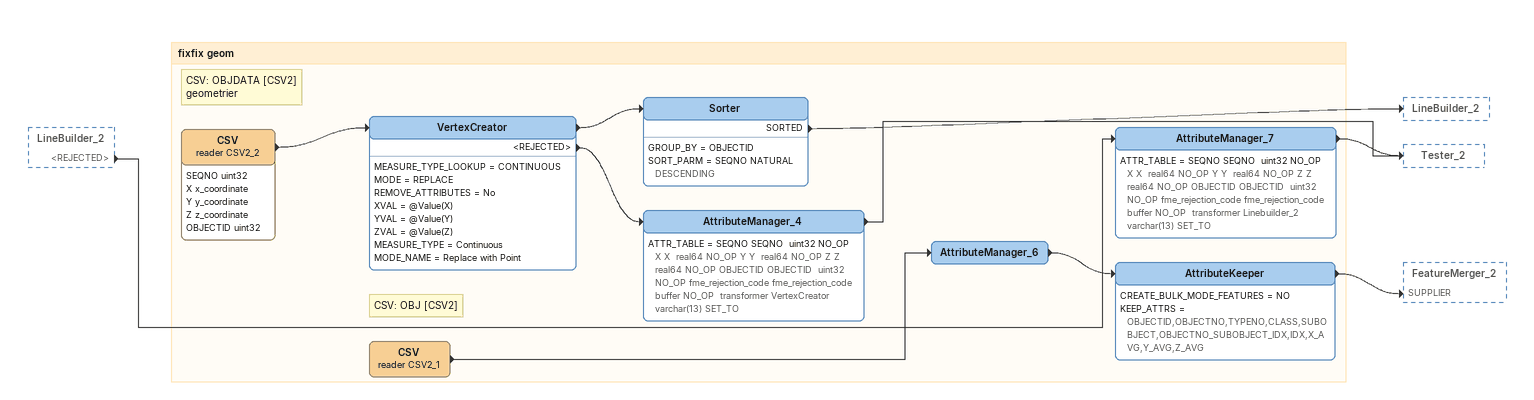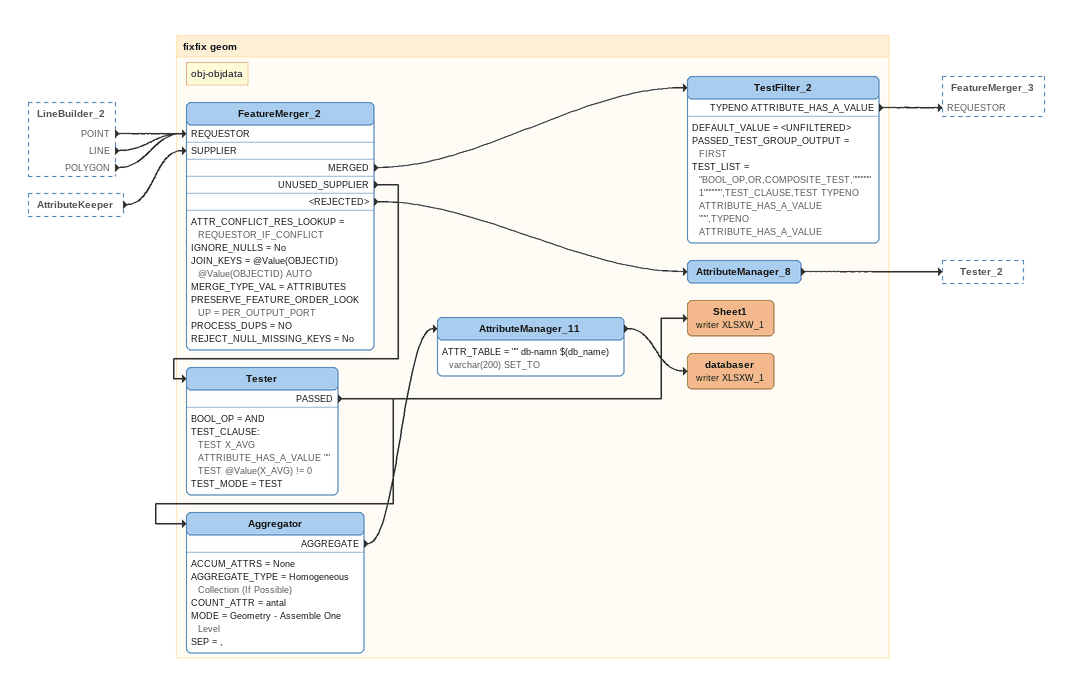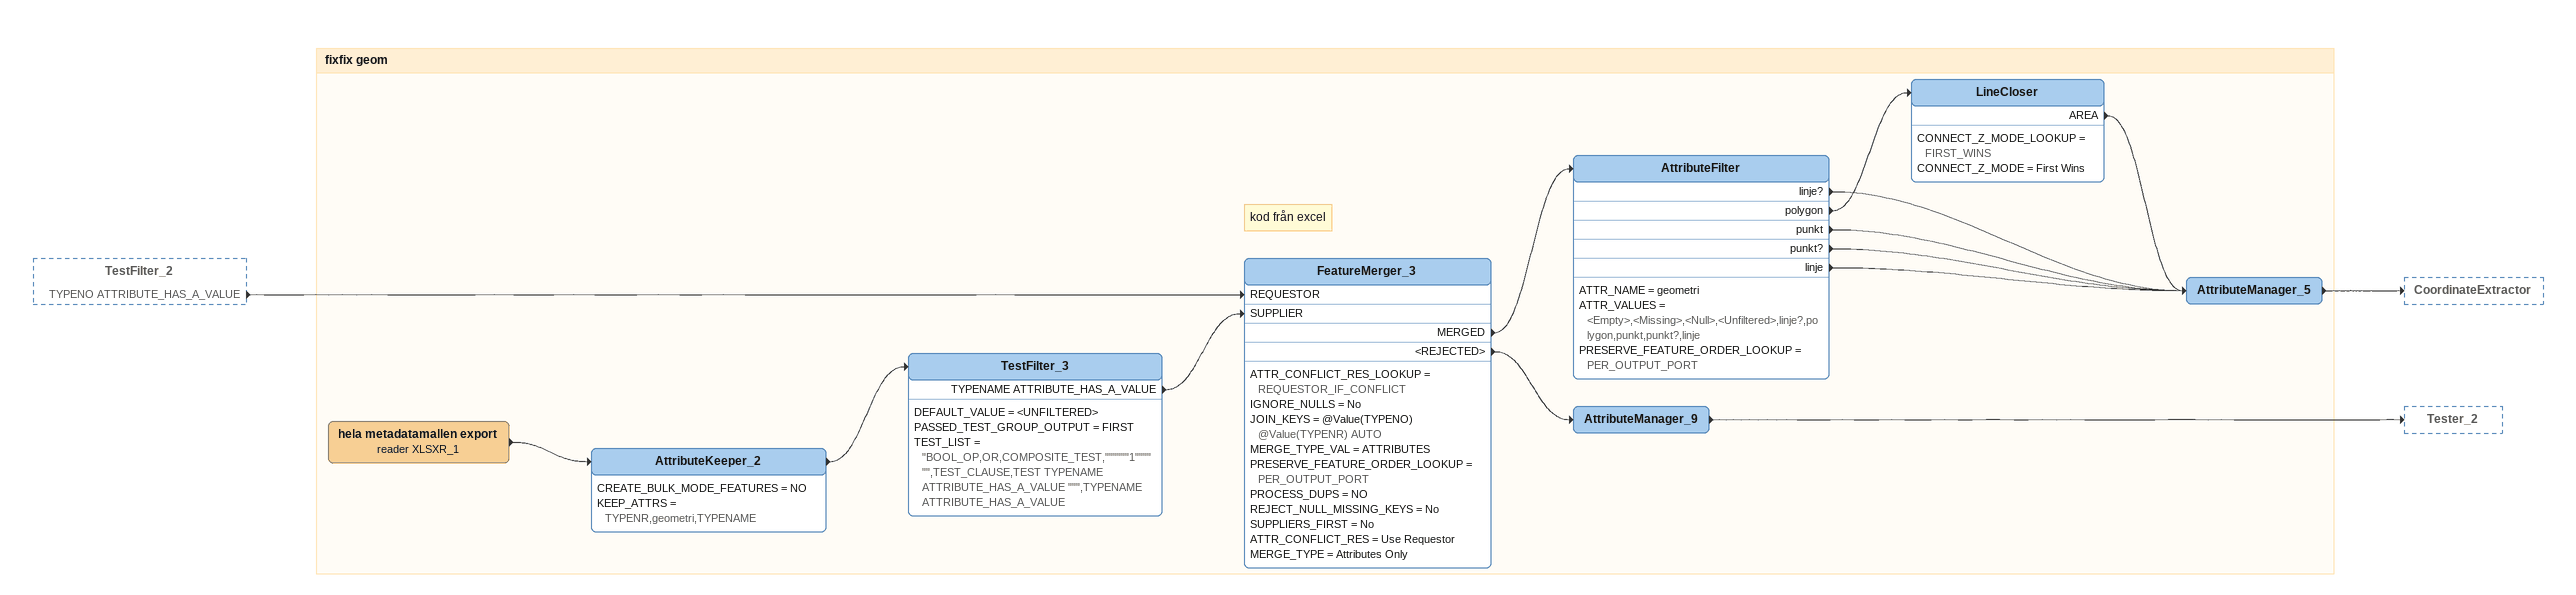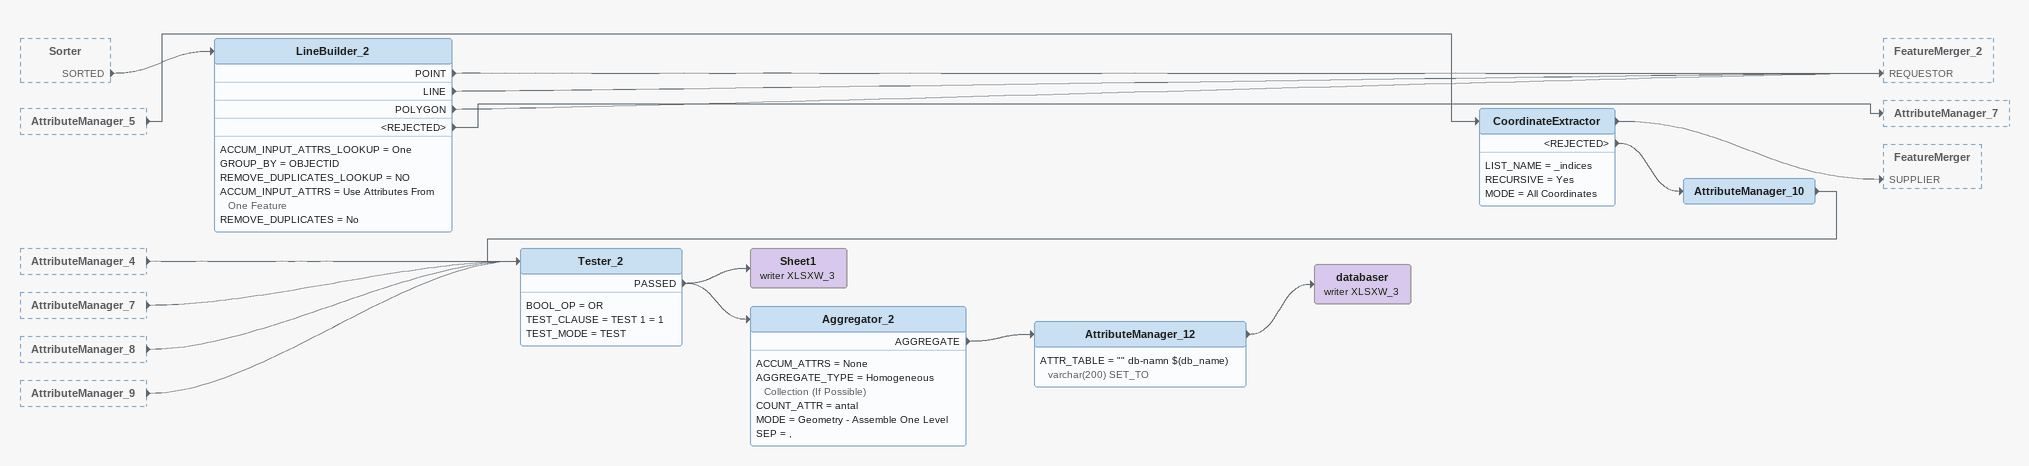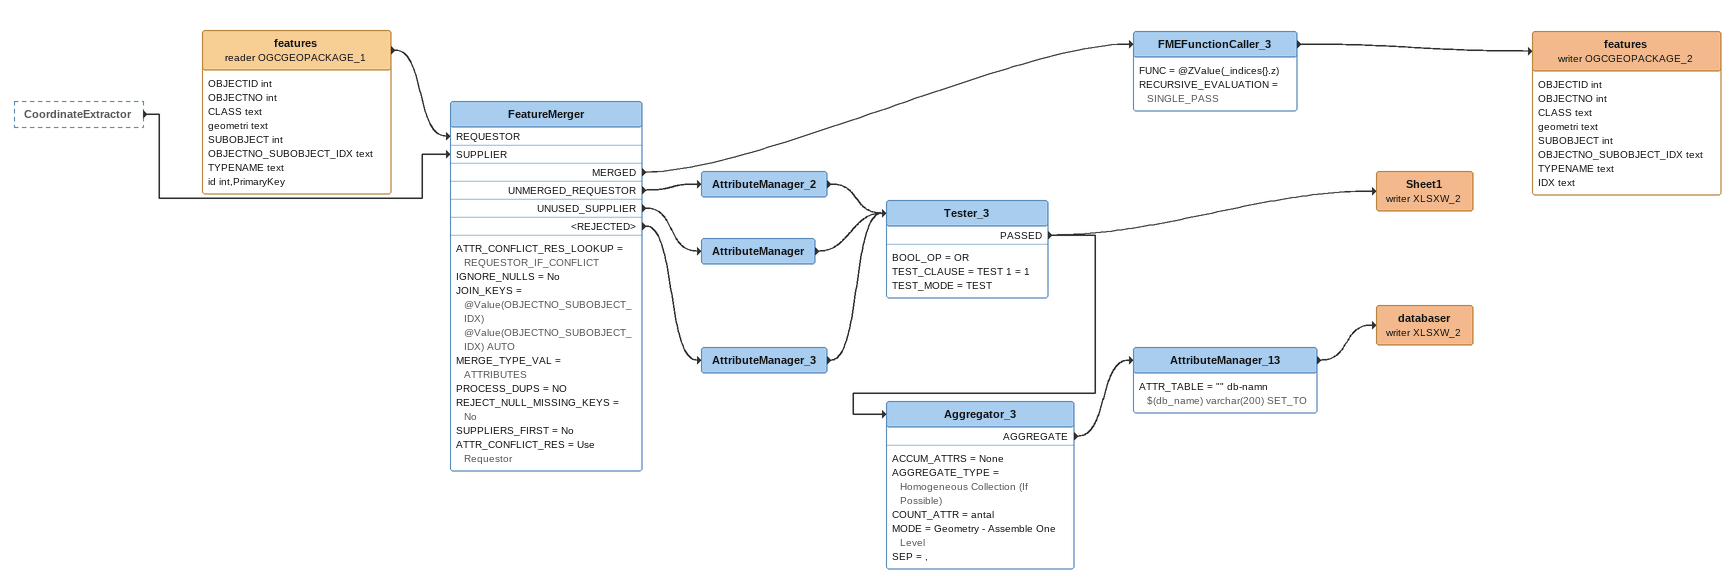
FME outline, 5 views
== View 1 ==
LineBuilder_2 [outside]
    <REJECTED> -> AttributeManager_7

Bookmark: fixfix geom
Note: CSV: OBJDATA [CSV2] / geometrier
CSV (reader CSV2_2)
    attributes: SEQNO uint32, X x_coordinate, Y y_coordinate, Z z_coordinate, OBJECTID uint32
    -> VertexCreator
VertexCreator
    MEASURE_TYPE_LOOKUP = CONTINUOUS
    MODE = REPLACE
    REMOVE_ATTRIBUTES = No
    XVAL = @Value(X)
    YVAL = @Value(Y)
    ZVAL = @Value(Z)
    MEASURE_TYPE = Continuous
    MODE_NAME = Replace with Point
    -> Sorter
    <REJECTED> -> AttributeManager_4
Sorter
    GROUP_BY = OBJECTID
    SORT_PARM = SEQNO NATURAL DESCENDING
    SORTED -> LineBuilder_2
AttributeManager_7
    ATTR_TABLE = SEQNO SEQNO  uint32 NO_OP X X  real64 NO_OP Y Y  real64 NO_OP Z Z  real64 NO_OP OBJECTID OBJECTID  uint32 NO_OP fme_rejection_code fme_rejection_code  buffer NO_OP  transformer Linebuilder_2 varchar(13) SET_TO
    -> Tester_2
AttributeManager_4
    ATTR_TABLE = SEQNO SEQNO  uint32 NO_OP X X  real64 NO_OP Y Y  real64 NO_OP Z Z  real64 NO_OP OBJECTID OBJECTID  uint32 NO_OP fme_rejection_code fme_rejection_code  buffer NO_OP  transformer VertexCreator varchar(13) SET_TO
    -> Tester_2
Note: CSV: OBJ [CSV2]
CSV (reader CSV2_1)
    -> AttributeManager_6
AttributeManager_6
    -> AttributeKeeper
AttributeKeeper
    CREATE_BULK_MODE_FEATURES = NO
    KEEP_ATTRS = OBJECTID,OBJECTNO,TYPENO,CLASS,SUBOBJECT,OBJECTNO_SUBOBJECT_IDX,IDX,X_AVG,Y_AVG,Z_AVG
    -> FeatureMerger_2 [SUPPLIER]

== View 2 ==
LineBuilder_2 [outside]
    POINT -> FeatureMerger_2 [REQUESTOR]
    LINE -> FeatureMerger_2 [REQUESTOR]
    POLYGON -> FeatureMerger_2 [REQUESTOR]
AttributeKeeper [outside]
    -> FeatureMerger_2 [SUPPLIER]

Bookmark: fixfix geom
Note: obj-objdata
FeatureMerger_2
    ATTR_CONFLICT_RES_LOOKUP = REQUESTOR_IF_CONFLICT
    IGNORE_NULLS = No
    JOIN_KEYS = @Value(OBJECTID) @Value(OBJECTID) AUTO
    MERGE_TYPE_VAL = ATTRIBUTES
    PRESERVE_FEATURE_ORDER_LOOKUP = PER_OUTPUT_PORT
    PROCESS_DUPS = NO
    REJECT_NULL_MISSING_KEYS = No
    MERGED -> TestFilter_2
    UNUSED_SUPPLIER -> Tester
    <REJECTED> -> AttributeManager_8
TestFilter_2
    DEFAULT_VALUE = <UNFILTERED>
    PASSED_TEST_GROUP_OUTPUT = FIRST
    TEST_LIST = "BOOL_OP,OR,COMPOSITE_TEST,""""""1"""""",TEST_CLAUSE,TEST TYPENO ATTRIBUTE_HAS_A_VALUE """,TYPENO ATTRIBUTE_HAS_A_VALUE
    TYPENO ATTRIBUTE_HAS_A_VALUE -> FeatureMerger_3 [REQUESTOR]
AttributeManager_8
    -> Tester_2
Tester
    BOOL_OP = AND
    TEST_CLAUSE:
      TEST X_AVG ATTRIBUTE_HAS_A_VALUE ""
      TEST @Value(X_AVG) != 0
    TEST_MODE = TEST
    PASSED -> Sheet1 (writer XLSXW_1)
    PASSED -> Aggregator
Sheet1 (writer XLSXW_1)
Aggregator
    ACCUM_ATTRS = None
    AGGREGATE_TYPE = Homogeneous Collection (If Possible)
    COUNT_ATTR = antal
    MODE = Geometry - Assemble One Level
    SEP = ,
    AGGREGATE -> AttributeManager_11
AttributeManager_11
    ATTR_TABLE = "" db-namn $(db_name) varchar(200) SET_TO
    -> databaser (writer XLSXW_1)
databaser (writer XLSXW_1)

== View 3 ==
TestFilter_2 [outside]
    TYPENO ATTRIBUTE_HAS_A_VALUE -> FeatureMerger_3 [REQUESTOR]

Bookmark: fixfix geom
hela metadatamallen export (reader XLSXR_1)
    -> AttributeKeeper_2
AttributeKeeper_2
    CREATE_BULK_MODE_FEATURES = NO
    KEEP_ATTRS = TYPENR,geometri,TYPENAME
    -> TestFilter_3
TestFilter_3
    DEFAULT_VALUE = <UNFILTERED>
    PASSED_TEST_GROUP_OUTPUT = FIRST
    TEST_LIST = "BOOL_OP,OR,COMPOSITE_TEST,""""""1"""""",TEST_CLAUSE,TEST TYPENAME ATTRIBUTE_HAS_A_VALUE """,TYPENAME ATTRIBUTE_HAS_A_VALUE
    TYPENAME ATTRIBUTE_HAS_A_VALUE -> FeatureMerger_3 [SUPPLIER]
Note: kod från excel
FeatureMerger_3
    ATTR_CONFLICT_RES_LOOKUP = REQUESTOR_IF_CONFLICT
    IGNORE_NULLS = No
    JOIN_KEYS = @Value(TYPENO) @Value(TYPENR) AUTO
    MERGE_TYPE_VAL = ATTRIBUTES
    PRESERVE_FEATURE_ORDER_LOOKUP = PER_OUTPUT_PORT
    PROCESS_DUPS = NO
    REJECT_NULL_MISSING_KEYS = No
    SUPPLIERS_FIRST = No
    ATTR_CONFLICT_RES = Use Requestor
    MERGE_TYPE = Attributes Only
    MERGED -> AttributeFilter
    <REJECTED> -> AttributeManager_9
AttributeFilter
    ATTR_NAME = geometri
    ATTR_VALUES = <Empty>,<Missing>,<Null>,<Unfiltered>,linje?,polygon,punkt,punkt?,linje
    PRESERVE_FEATURE_ORDER_LOOKUP = PER_OUTPUT_PORT
    linje? -> AttributeManager_5
    polygon -> LineCloser
    punkt -> AttributeManager_5
    punkt? -> AttributeManager_5
    linje -> AttributeManager_5
LineCloser
    CONNECT_Z_MODE_LOOKUP = FIRST_WINS
    CONNECT_Z_MODE = First Wins
    AREA -> AttributeManager_5
AttributeManager_5
    -> CoordinateExtractor
AttributeManager_9
    -> Tester_2

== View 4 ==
Sorter [outside]
    SORTED -> LineBuilder_2
AttributeManager_5 [outside]
    -> CoordinateExtractor
AttributeManager_4 [outside]
    -> Tester_2
AttributeManager_7 [outside]
    -> Tester_2
AttributeManager_8 [outside]
    -> Tester_2
AttributeManager_9 [outside]
    -> Tester_2
LineBuilder_2
    ACCUM_INPUT_ATTRS_LOOKUP = One
    GROUP_BY = OBJECTID
    REMOVE_DUPLICATES_LOOKUP = NO
    ACCUM_INPUT_ATTRS = Use Attributes From One Feature
    REMOVE_DUPLICATES = No
    POINT -> FeatureMerger_2 [REQUESTOR]
    LINE -> FeatureMerger_2 [REQUESTOR]
    POLYGON -> FeatureMerger_2 [REQUESTOR]
    <REJECTED> -> AttributeManager_7
CoordinateExtractor
    LIST_NAME = _indices
    RECURSIVE = Yes
    MODE = All Coordinates
    -> FeatureMerger [SUPPLIER]
    <REJECTED> -> AttributeManager_10
AttributeManager_10
    -> Tester_2
Tester_2
    BOOL_OP = OR
    TEST_CLAUSE = TEST 1 = 1
    TEST_MODE = TEST
    PASSED -> Sheet1 (writer XLSXW_3)
    PASSED -> Aggregator_2
Sheet1 (writer XLSXW_3)
Aggregator_2
    ACCUM_ATTRS = None
    AGGREGATE_TYPE = Homogeneous Collection (If Possible)
    COUNT_ATTR = antal
    MODE = Geometry - Assemble One Level
    SEP = ,
    AGGREGATE -> AttributeManager_12
AttributeManager_12
    ATTR_TABLE = "" db-namn $(db_name) varchar(200) SET_TO
    -> databaser (writer XLSXW_3)
databaser (writer XLSXW_3)

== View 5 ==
CoordinateExtractor [outside]
    -> FeatureMerger [SUPPLIER]
features (reader OGCGEOPACKAGE_1)
    attributes: OBJECTID int, OBJECTNO int, CLASS text, geometri text, SUBOBJECT int, OBJECTNO_SUBOBJECT_IDX text, TYPENAME text, id int,PrimaryKey
    -> FeatureMerger [REQUESTOR]
FeatureMerger
    ATTR_CONFLICT_RES_LOOKUP = REQUESTOR_IF_CONFLICT
    IGNORE_NULLS = No
    JOIN_KEYS = @Value(OBJECTNO_SUBOBJECT_IDX) @Value(OBJECTNO_SUBOBJECT_IDX) AUTO
    MERGE_TYPE_VAL = ATTRIBUTES
    PROCESS_DUPS = NO
    REJECT_NULL_MISSING_KEYS = No
    SUPPLIERS_FIRST = No
    ATTR_CONFLICT_RES = Use Requestor
    MERGED -> FMEFunctionCaller_3
    UNMERGED_REQUESTOR -> AttributeManager_2
    UNUSED_SUPPLIER -> AttributeManager
    <REJECTED> -> AttributeManager_3
FMEFunctionCaller_3
    FUNC = @ZValue(_indices{}.z)
    RECURSIVE_EVALUATION = SINGLE_PASS
    -> features (writer OGCGEOPACKAGE_2)
features (writer OGCGEOPACKAGE_2)
    attributes: OBJECTID int, OBJECTNO int, CLASS text, geometri text, SUBOBJECT int, OBJECTNO_SUBOBJECT_IDX text, TYPENAME text, IDX text
AttributeManager_2
    -> Tester_3
AttributeManager
    -> Tester_3
AttributeManager_3
    -> Tester_3
Tester_3
    BOOL_OP = OR
    TEST_CLAUSE = TEST 1 = 1
    TEST_MODE = TEST
    PASSED -> Sheet1 (writer XLSXW_2)
    PASSED -> Aggregator_3
Sheet1 (writer XLSXW_2)
Aggregator_3
    ACCUM_ATTRS = None
    AGGREGATE_TYPE = Homogeneous Collection (If Possible)
    COUNT_ATTR = antal
    MODE = Geometry - Assemble One Level
    SEP = ,
    AGGREGATE -> AttributeManager_13
AttributeManager_13
    ATTR_TABLE = "" db-namn $(db_name) varchar(200) SET_TO
    -> databaser (writer XLSXW_2)
databaser (writer XLSXW_2)
